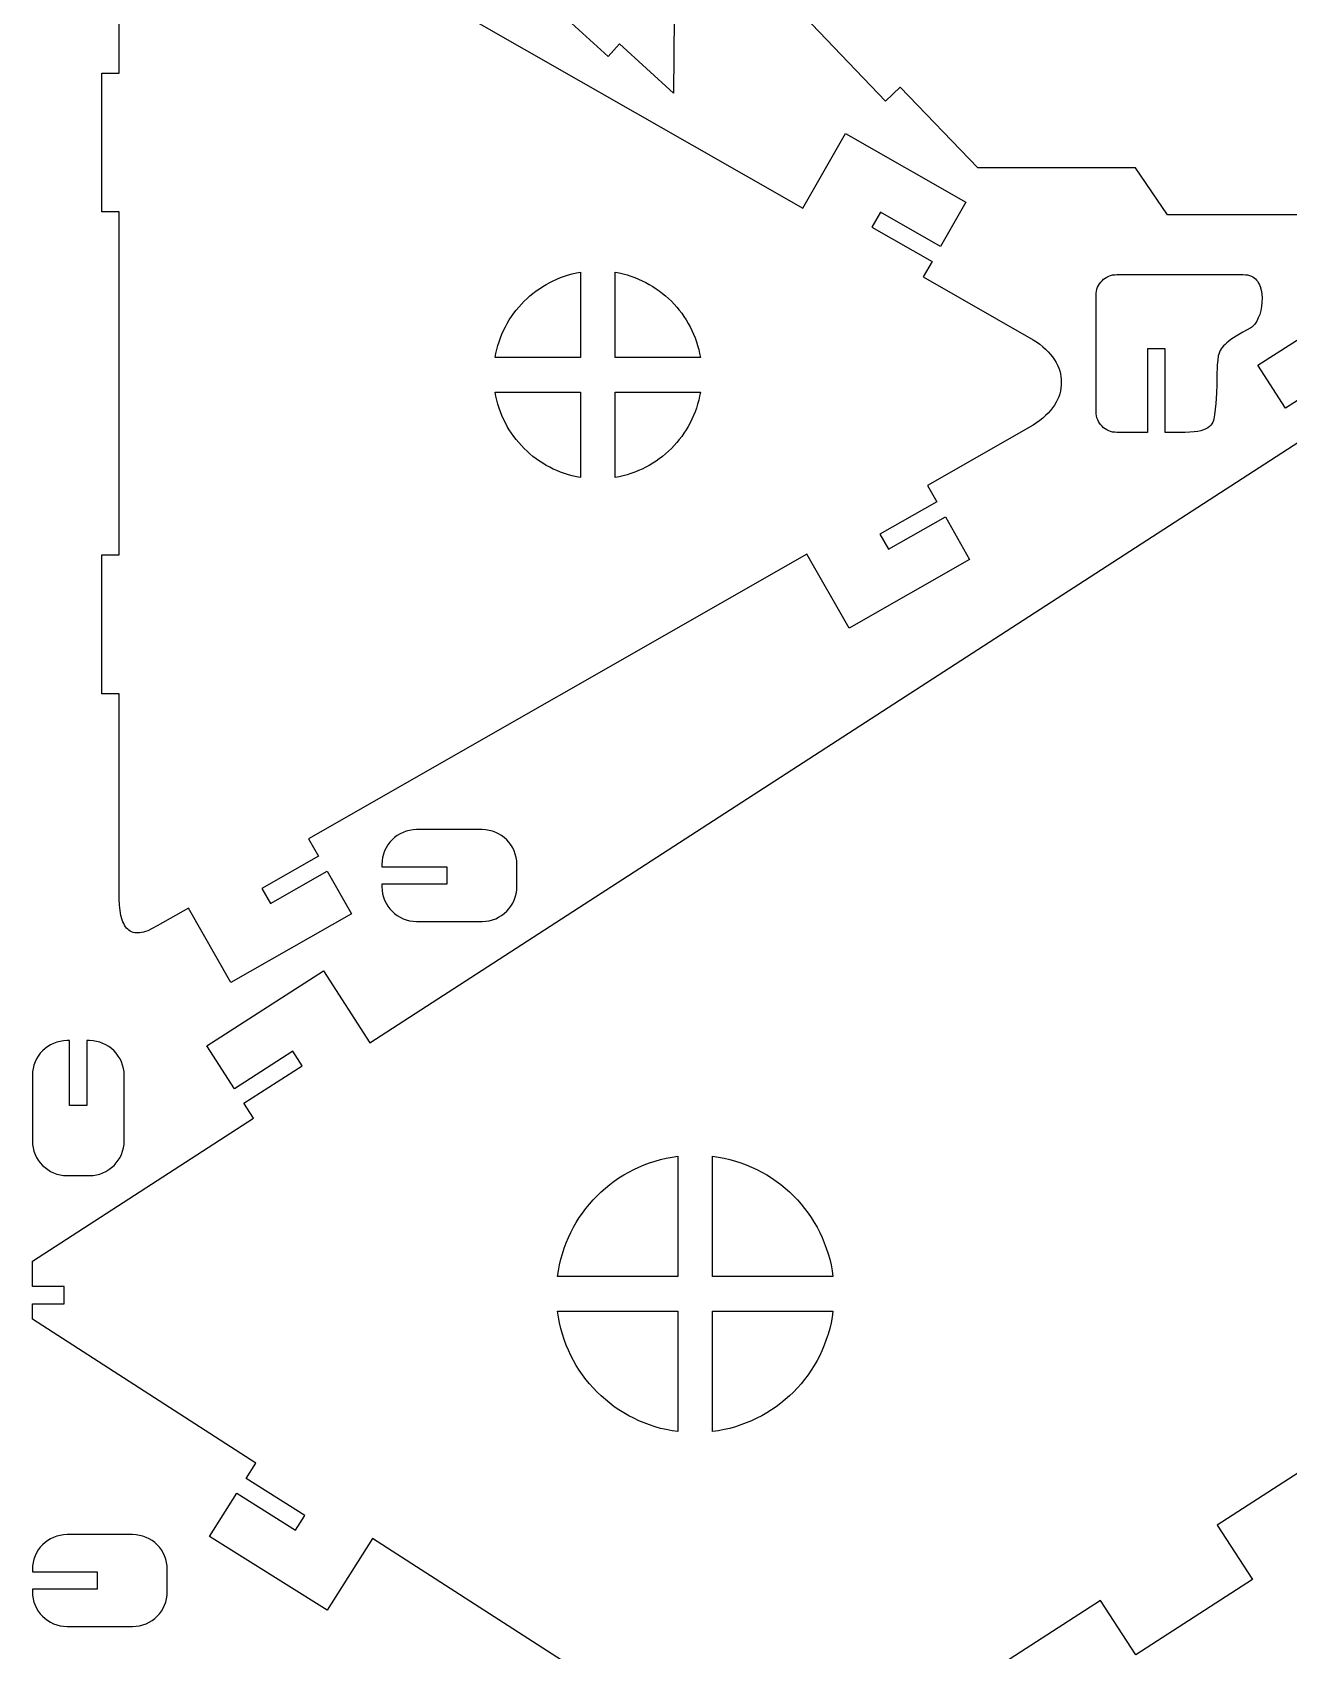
# Model space of a CAD drawing. Extents: x -399 to 499, y -399 to 499.
# Drawn here: x -399.4 to -254.6, y 57.4 to 244 of the extents above; entities that cross this region are included whole.
import ezdxf

# ---------------------------------------------------------------- set-up
doc = ezdxf.new("R2010")
doc.units = 0
doc.layers.add('DEFAULT_LAYER', color=1, linetype='CONTINUOUS')

msp = doc.modelspace()

# ---------------------------------------------------------------- linework, layer by layer
at = {"layer": 'DEFAULT_LAYER'}
for points in [[(-221.3, 262.95), (-221.3, 231.56), (-252.6, 231.56), (-252.6, 229.56), (-221.3, 229.56), (-221.3, 222.97), (-268.58, 222.97), (-272.27, 228.41), (-290.47, 228.41), (-299.39, 237.71), (-301.08, 236.08), (-301.08, 236.08), (-312.16, 247.63)], [(-368.32, 256.7), (-310.63, 223.75), (-305.72, 232.37), (-291.82, 224.44), (-294.74, 219.32), (-301.69, 223.28), (-302.68, 221.54), (-295.73, 217.58), (-296.74, 215.81), (-284.09, 208.58), (-283.68, 208.32), (-283.31, 208.05), (-282.96, 207.77), (-282.64, 207.49), (-282.34, 207.19), (-282.07, 206.89), (-281.83, 206.59), (-281.61, 206.27), (-281.43, 205.96), (-281.26, 205.64), (-281.13, 205.31), (-281.02, 204.98), (-280.94, 204.65), (-280.89, 204.32), (-280.86, 203.99), (-280.86, 203.66), (-280.86, 203.32), (-280.89, 202.99), (-280.94, 202.66), (-281.02, 202.33), (-281.13, 202), (-281.26, 201.68), (-281.43, 201.36), (-281.61, 201.04), (-281.83, 200.73), (-282.07, 200.42), (-282.34, 200.12), (-282.64, 199.83), (-282.96, 199.54), (-283.31, 199.26), (-283.68, 198.99), (-284.09, 198.73), (-296.26, 191.77), (-295.19, 189.89), (-301.74, 186.16), (-300.75, 184.42), (-294.2, 188.16), (-291.4, 183.25), (-305.3, 175.33), (-310.15, 183.84), (-367.59, 151.03), (-366.45, 149.03), (-373, 145.3), (-372, 143.56), (-365.46, 147.3), (-362.66, 142.39), (-376.56, 134.46), (-381.45, 143.05), (-385.05, 140.99), (-385.61, 140.68), (-386.13, 140.44), (-386.38, 140.35), (-386.61, 140.28), (-386.84, 140.23), (-387.06, 140.2), (-387.26, 140.18), (-387.46, 140.19), (-387.64, 140.21), (-387.82, 140.25), (-387.99, 140.31), (-388.15, 140.39), (-388.3, 140.49), (-388.44, 140.61), (-388.57, 140.74), (-388.69, 140.89), (-388.8, 141.06), (-388.9, 141.25), (-389, 141.46), (-389.08, 141.68), (-389.22, 142.18), (-389.33, 142.75), (-389.4, 143.39), (-389.43, 144.1), (-389.43, 144.88), (-389.43, 148.09), (-389.43, 149.74), (-389.43, 167.76), (-391.43, 167.76), (-391.43, 183.76), (-389.43, 183.76), (-389.43, 203.93), (-389.43, 223.32), (-391.43, 223.32), (-391.43, 239.32), (-389.43, 239.32), (-389.43, 248.78)], [(-325.46, 245.82), (-325.52, 237), (-331.75, 242.69), (-333.07, 241.23), (-338.99, 246.61)], [(-248.26, 204.98), (-254.99, 200.67), (-258.17, 205.63), (-244.7, 214.26)], [(-219.37, 99.97), (-262.86, 71.89), (-258.81, 65.64), (-272.23, 56.93), (-276.3, 63.21), (-312.68, 39.72), (-360.24, 70.38), (-365.45, 62.09), (-379, 70.61), (-375.86, 75.6), (-369.09, 71.34), (-368.02, 73.03), (-374.79, 77.29), (-373.69, 79.05), (-399.43, 95.65), (-399.43, 97.4), (-395.75, 97.4), (-395.75, 99.4), (-399.43, 99.4), (-399.43, 102.33), (-373.96, 118.82), (-375.07, 120.54), (-368.34, 124.87), (-369.42, 126.55), (-376.15, 122.22), (-379.34, 127.18), (-365.88, 135.83), (-360.53, 127.51), (-252.8, 197.23)]]:
    msp.add_lwpolyline(points, dxfattribs=at)
for points in [[(-346.1, 206.52), (-346.01, 206.99), (-345.91, 207.45), (-345.78, 207.91), (-345.64, 208.35), (-345.48, 208.79), (-345.31, 209.22), (-345.12, 209.65), (-344.91, 210.06), (-344.69, 210.46), (-344.46, 210.86), (-344.21, 211.24), (-343.94, 211.62), (-343.66, 211.98), (-343.37, 212.34), (-343.07, 212.68), (-342.75, 213.01), (-342.42, 213.32), (-342.08, 213.63), (-341.73, 213.92), (-341.36, 214.2), (-340.99, 214.46), (-340.6, 214.71), (-340.21, 214.95), (-339.8, 215.17), (-339.39, 215.38), (-338.97, 215.57), (-338.54, 215.74), (-338.1, 215.9), (-337.65, 216.04), (-337.2, 216.16), (-336.73, 216.27), (-336.27, 216.36), (-336.27, 206.52), (-346.1, 206.52)], [(-332.27, 216.36), (-331.8, 216.27), (-331.34, 216.16), (-330.88, 216.04), (-330.44, 215.9), (-330, 215.74), (-329.57, 215.57), (-329.14, 215.38), (-328.73, 215.17), (-328.32, 214.95), (-327.93, 214.71), (-327.54, 214.46), (-327.17, 214.2), (-326.81, 213.92), (-326.45, 213.63), (-326.11, 213.32), (-325.78, 213.01), (-325.46, 212.68), (-325.16, 212.34), (-324.87, 211.98), (-324.59, 211.62), (-324.33, 211.24), (-324.08, 210.86), (-323.84, 210.46), (-323.62, 210.06), (-323.41, 209.65), (-323.22, 209.22), (-323.05, 208.79), (-322.89, 208.35), (-322.75, 207.91), (-322.63, 207.45), (-322.52, 206.99), (-322.43, 206.52), (-332.27, 206.52), (-332.27, 216.36)], [(-274.43, 216.09), (-270.79, 216.09), (-267.15, 216.09), (-263.51, 216.09), (-259.87, 216.09), (-259.62, 216.07), (-259.38, 216.04), (-259.16, 215.98), (-258.93, 215.9), (-258.76, 215.81), (-258.6, 215.7), (-258.45, 215.58), (-258.32, 215.43), (-258.2, 215.28), (-258.09, 215.11), (-258, 214.92), (-257.92, 214.72), (-257.8, 214.3), (-257.72, 213.85), (-257.69, 213.38), (-257.71, 212.9), (-257.76, 212.41), (-257.85, 211.94), (-257.97, 211.49), (-258.13, 211.08), (-258.31, 210.7), (-258.52, 210.38), (-258.63, 210.24), (-258.75, 210.12), (-258.87, 210.02), (-259, 209.94), (-259.91, 209.43), (-260.67, 208.99), (-261.28, 208.59), (-261.76, 208.22), (-261.96, 208.04), (-262.14, 207.87), (-262.29, 207.69), (-262.41, 207.51), (-262.52, 207.32), (-262.61, 207.13), (-262.68, 206.92), (-262.74, 206.71), (-262.81, 206.23), (-262.85, 205.69), (-262.89, 204.3), (-262.91, 203.43), (-262.95, 202.42), (-263.04, 201.24), (-263.17, 199.9), (-263.24, 199.46), (-263.3, 199.26), (-263.37, 199.07), (-263.47, 198.88), (-263.59, 198.72), (-263.75, 198.56), (-263.94, 198.42), (-264.16, 198.29), (-264.43, 198.18), (-264.75, 198.08), (-265.11, 198.01), (-265.53, 197.95), (-266.01, 197.9), (-266.55, 197.88), (-267.15, 197.88), (-268.88, 197.89), (-268.88, 207.51), (-270.88, 207.51), (-270.88, 197.88), (-274.43, 197.88), (-274.68, 197.9), (-274.92, 197.93), (-275.15, 197.99), (-275.37, 198.07), (-275.58, 198.17), (-275.77, 198.29), (-275.96, 198.43), (-276.13, 198.59), (-276.28, 198.76), (-276.42, 198.94), (-276.54, 199.14), (-276.64, 199.35), (-276.73, 199.57), (-276.79, 199.8), (-276.82, 200.04), (-276.83, 200.28), (-276.83, 203.63), (-276.83, 206.98), (-276.83, 210.34), (-276.83, 213.69), (-276.82, 213.93), (-276.79, 214.17), (-276.73, 214.4), (-276.65, 214.62), (-276.54, 214.83), (-276.42, 215.03), (-276.28, 215.21), (-276.13, 215.38), (-275.96, 215.54), (-275.77, 215.67), (-275.58, 215.79), (-275.37, 215.9), (-275.15, 215.98), (-274.92, 216.04), (-274.68, 216.07), (-274.43, 216.09)], [(-336.27, 192.69), (-336.73, 192.78), (-337.2, 192.88), (-337.65, 193.01), (-338.1, 193.15), (-338.54, 193.3), (-338.97, 193.48), (-339.39, 193.67), (-339.8, 193.87), (-340.21, 194.09), (-340.6, 194.33), (-340.99, 194.58), (-341.36, 194.85), (-341.73, 195.12), (-342.08, 195.42), (-342.42, 195.72), (-342.75, 196.04), (-343.07, 196.37), (-343.37, 196.71), (-343.66, 197.06), (-343.94, 197.42), (-344.21, 197.8), (-344.46, 198.18), (-344.69, 198.58), (-344.91, 198.98), (-345.12, 199.4), (-345.31, 199.82), (-345.48, 200.25), (-345.64, 200.69), (-345.78, 201.14), (-345.91, 201.59), (-346.01, 202.05), (-346.1, 202.52), (-336.27, 202.52), (-336.27, 192.69)], [(-322.43, 202.52), (-322.52, 202.05), (-322.63, 201.59), (-322.75, 201.14), (-322.89, 200.69), (-323.05, 200.25), (-323.22, 199.82), (-323.41, 199.4), (-323.62, 198.98), (-323.84, 198.58), (-324.08, 198.18), (-324.33, 197.8), (-324.59, 197.42), (-324.87, 197.06), (-325.16, 196.71), (-325.46, 196.37), (-325.78, 196.04), (-326.11, 195.72), (-326.45, 195.42), (-326.81, 195.12), (-327.17, 194.85), (-327.54, 194.58), (-327.93, 194.33), (-328.32, 194.09), (-328.73, 193.87), (-329.14, 193.67), (-329.57, 193.48), (-330, 193.3), (-330.44, 193.15), (-330.88, 193.01), (-331.34, 192.88), (-331.8, 192.78), (-332.27, 192.69), (-332.27, 202.52), (-322.43, 202.52)], [(-359.15, 148.09), (-359.15, 147.8), (-351.67, 147.8), (-351.67, 145.8), (-359.15, 145.8), (-359.15, 145.51), (-359.12, 145.1), (-359.06, 144.7), (-358.96, 144.32), (-358.83, 143.95), (-358.66, 143.6), (-358.46, 143.27), (-358.23, 142.97), (-357.97, 142.68), (-357.69, 142.42), (-357.38, 142.19), (-357.05, 141.99), (-356.7, 141.82), (-356.33, 141.69), (-355.95, 141.59), (-355.55, 141.53), (-355.15, 141.51), (-347.59, 141.51), (-347.18, 141.53), (-346.78, 141.59), (-346.4, 141.69), (-346.03, 141.82), (-345.69, 141.99), (-345.36, 142.19), (-345.05, 142.42), (-344.76, 142.68), (-344.5, 142.97), (-344.27, 143.27), (-344.07, 143.6), (-343.9, 143.95), (-343.77, 144.32), (-343.67, 144.7), (-343.61, 145.1), (-343.59, 145.51), (-343.59, 148.09), (-343.61, 148.5), (-343.67, 148.89), (-343.77, 149.28), (-343.9, 149.64), (-344.07, 149.99), (-344.27, 150.32), (-344.5, 150.63), (-344.76, 150.91), (-345.05, 151.17), (-345.36, 151.4), (-345.69, 151.61), (-346.03, 151.77), (-346.4, 151.91), (-346.78, 152.01), (-347.18, 152.07), (-347.59, 152.09), (-355.15, 152.09), (-355.55, 152.07), (-355.95, 152.01), (-356.33, 151.91), (-356.7, 151.77), (-357.05, 151.61), (-357.38, 151.4), (-357.69, 151.17), (-357.97, 150.91), (-358.23, 150.63), (-358.46, 150.32), (-358.66, 149.99), (-358.83, 149.64), (-358.96, 149.28), (-359.06, 148.89), (-359.12, 148.5), (-359.15, 148.09)], [(-392.85, 127.76), (-393.14, 127.76), (-393.14, 120.28), (-395.14, 120.28), (-395.14, 127.76), (-395.43, 127.76), (-395.84, 127.74), (-396.24, 127.68), (-396.62, 127.58), (-396.99, 127.45), (-397.34, 127.28), (-397.67, 127.08), (-397.97, 126.84), (-398.26, 126.59), (-398.52, 126.3), (-398.75, 125.99), (-398.95, 125.66), (-399.12, 125.31), (-399.25, 124.95), (-399.35, 124.56), (-399.41, 124.17), (-399.43, 123.76), (-399.43, 116.2), (-399.41, 115.8), (-399.35, 115.4), (-399.25, 115.02), (-399.12, 114.65), (-398.95, 114.3), (-398.75, 113.97), (-398.52, 113.66), (-398.26, 113.38), (-397.97, 113.12), (-397.67, 112.89), (-397.34, 112.69), (-396.99, 112.52), (-396.62, 112.38), (-396.24, 112.28), (-395.84, 112.22), (-395.43, 112.2), (-392.85, 112.2), (-392.44, 112.22), (-392.05, 112.28), (-391.66, 112.38), (-391.3, 112.52), (-390.95, 112.69), (-390.62, 112.89), (-390.31, 113.12), (-390.02, 113.38), (-389.77, 113.66), (-389.53, 113.97), (-389.33, 114.3), (-389.16, 114.65), (-389.03, 115.02), (-388.93, 115.4), (-388.87, 115.8), (-388.85, 116.2), (-388.85, 123.76), (-388.87, 124.17), (-388.93, 124.56), (-389.03, 124.95), (-389.16, 125.31), (-389.33, 125.66), (-389.53, 125.99), (-389.77, 126.3), (-390.02, 126.59), (-390.31, 126.84), (-390.62, 127.08), (-390.95, 127.28), (-391.3, 127.45), (-391.66, 127.58), (-392.05, 127.68), (-392.44, 127.74), (-392.85, 127.76)], [(-338.9, 100.56), (-338.8, 101.24), (-338.68, 101.9), (-338.52, 102.55), (-338.34, 103.2), (-338.14, 103.83), (-337.91, 104.45), (-337.65, 105.06), (-337.37, 105.66), (-337.07, 106.24), (-336.74, 106.8), (-336.39, 107.36), (-336.02, 107.89), (-335.63, 108.42), (-335.22, 108.92), (-334.79, 109.41), (-334.34, 109.87), (-333.87, 110.32), (-333.39, 110.76), (-332.88, 111.17), (-332.36, 111.56), (-331.82, 111.93), (-331.27, 112.28), (-330.7, 112.6), (-330.12, 112.91), (-329.53, 113.19), (-328.92, 113.44), (-328.3, 113.67), (-327.66, 113.88), (-327.02, 114.06), (-326.37, 114.21), (-325.7, 114.34), (-325.03, 114.44), (-325.03, 100.56), (-338.9, 100.56)], [(-321.03, 114.44), (-320.35, 114.34), (-319.69, 114.21), (-319.03, 114.06), (-318.39, 113.88), (-317.76, 113.67), (-317.14, 113.44), (-316.53, 113.19), (-315.93, 112.91), (-315.35, 112.6), (-314.78, 112.28), (-314.23, 111.93), (-313.69, 111.56), (-313.17, 111.17), (-312.67, 110.76), (-312.18, 110.32), (-311.71, 109.87), (-311.26, 109.41), (-310.83, 108.92), (-310.42, 108.42), (-310.03, 107.89), (-309.66, 107.36), (-309.31, 106.8), (-308.99, 106.24), (-308.68, 105.66), (-308.4, 105.06), (-308.15, 104.45), (-307.92, 103.83), (-307.71, 103.2), (-307.53, 102.55), (-307.38, 101.9), (-307.25, 101.24), (-307.15, 100.56), (-321.03, 100.56), (-321.03, 114.44)], [(-325.03, 82.69), (-325.7, 82.79), (-326.37, 82.91), (-327.02, 83.06), (-327.66, 83.24), (-328.3, 83.45), (-328.92, 83.68), (-329.53, 83.94), (-330.12, 84.22), (-330.7, 84.52), (-331.27, 84.85), (-331.82, 85.2), (-332.36, 85.56), (-332.88, 85.96), (-333.39, 86.37), (-333.87, 86.8), (-334.34, 87.25), (-334.79, 87.72), (-335.22, 88.2), (-335.63, 88.71), (-336.02, 89.23), (-336.39, 89.77), (-336.74, 90.32), (-337.07, 90.89), (-337.37, 91.47), (-337.65, 92.06), (-337.91, 92.67), (-338.14, 93.29), (-338.34, 93.92), (-338.52, 94.57), (-338.68, 95.22), (-338.8, 95.89), (-338.9, 96.56), (-325.03, 96.56), (-325.03, 82.69)], [(-307.15, 96.56), (-307.25, 95.89), (-307.38, 95.22), (-307.53, 94.57), (-307.71, 93.92), (-307.92, 93.29), (-308.15, 92.67), (-308.4, 92.06), (-308.68, 91.47), (-308.99, 90.89), (-309.31, 90.32), (-309.66, 89.77), (-310.03, 89.23), (-310.42, 88.71), (-310.83, 88.2), (-311.26, 87.72), (-311.71, 87.25), (-312.18, 86.8), (-312.67, 86.37), (-313.17, 85.96), (-313.69, 85.56), (-314.23, 85.2), (-314.78, 84.85), (-315.35, 84.52), (-315.93, 84.22), (-316.53, 83.94), (-317.14, 83.68), (-317.76, 83.45), (-318.39, 83.24), (-319.03, 83.06), (-319.69, 82.91), (-320.35, 82.79), (-321.03, 82.69), (-321.03, 96.56), (-307.15, 96.56)], [(-399.43, 66.81), (-399.43, 66.51), (-391.96, 66.51), (-391.96, 64.51), (-399.43, 64.51), (-399.43, 64.22), (-399.41, 63.82), (-399.35, 63.42), (-399.25, 63.04), (-399.12, 62.67), (-398.95, 62.32), (-398.75, 61.99), (-398.52, 61.68), (-398.26, 61.4), (-397.97, 61.14), (-397.67, 60.91), (-397.34, 60.71), (-396.99, 60.54), (-396.62, 60.4), (-396.24, 60.3), (-395.84, 60.24), (-395.43, 60.22), (-387.88, 60.22), (-387.47, 60.24), (-387.07, 60.3), (-386.69, 60.4), (-386.32, 60.54), (-385.97, 60.71), (-385.64, 60.91), (-385.33, 61.14), (-385.05, 61.4), (-384.79, 61.68), (-384.56, 61.99), (-384.36, 62.32), (-384.19, 62.67), (-384.06, 63.04), (-383.96, 63.42), (-383.9, 63.82), (-383.88, 64.22), (-383.88, 66.81), (-383.9, 67.21), (-383.96, 67.61), (-384.06, 67.99), (-384.19, 68.36), (-384.36, 68.71), (-384.56, 69.04), (-384.79, 69.35), (-385.05, 69.63), (-385.33, 69.89), (-385.64, 70.12), (-385.97, 70.32), (-386.32, 70.49), (-386.69, 70.63), (-387.07, 70.72), (-387.47, 70.79), (-387.88, 70.81), (-395.43, 70.81), (-395.84, 70.79), (-396.24, 70.72), (-396.62, 70.63), (-396.99, 70.49), (-397.34, 70.32), (-397.67, 70.12), (-397.97, 69.89), (-398.26, 69.63), (-398.52, 69.35), (-398.75, 69.04), (-398.95, 68.71), (-399.12, 68.36), (-399.25, 67.99), (-399.35, 67.61), (-399.41, 67.21), (-399.43, 66.81)]]:
    msp.add_lwpolyline(points, close=True, dxfattribs=at)

doc.saveas('drawing.dxf')
